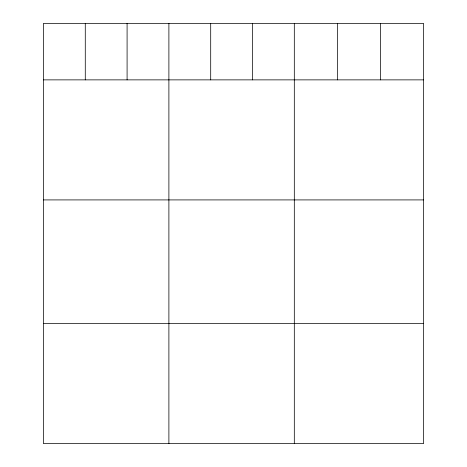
<?xml version="1.0" encoding="UTF-8"?>
<svg xmlns="http://www.w3.org/2000/svg" width="467" height="467" viewBox="0 0 467 467"><rect width="100%" height="100%" fill="white"/><g stroke="black" fill="none" stroke-linecap="round" stroke-linejoin="round"><path stroke-width="0.7" d="M423.522 79.869L423.522 443.65L43.478 443.65L43.478 23.35L423.522 23.35L423.522 79.869L43.478 79.869M43.478 199.917L423.522 199.917M43.478 323.602L423.522 323.602M380.453 23.35L380.453 79.869M337.378 23.35L337.378 79.869M294.309 23.35L294.309 443.65M252.501 23.35L252.501 79.869M210.699 23.35L210.699 79.869M168.891 23.35L168.891 443.65M127.088 23.35L127.088 79.869M85.28 23.35L85.28 79.869"/></g></svg>
